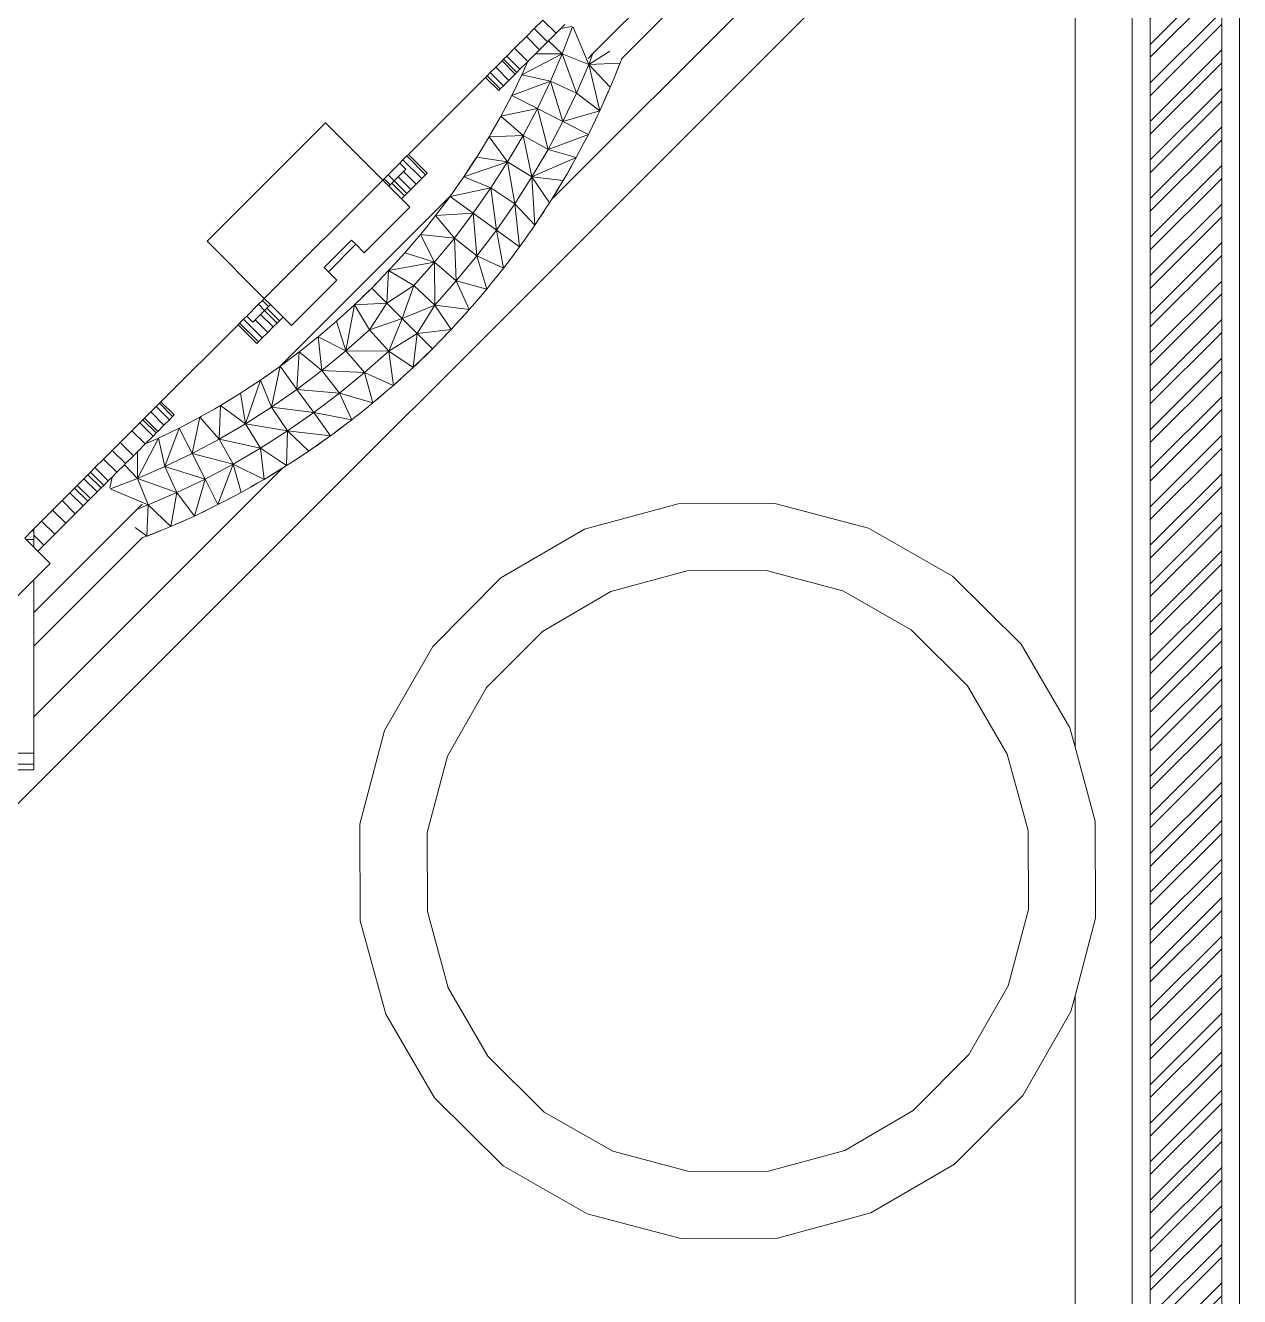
# Model space of a CAD drawing. Header units: millimetres. Extents: x -280308 to 6402717, y -14 to 2073074.
# Drawn here: x 4361 to 6058, y 643719 to 645497 of the extents above; entities that cross this region are included whole.
import ezdxf

# ---------------------------------------------------------------- set-up
doc = ezdxf.new("R2010")
doc.units = ezdxf.units.MM
doc.layers.get('0').update_dxf_attribs({"lineweight": 0})
doc.layers.add('A-ALINE-3', color=111, linetype='Continuous', lineweight=15)
doc.layers.add('A-ALINE-6', color=117, linetype='Continuous', lineweight=9)
doc.layers.add('A-FILL-1', color=7, linetype='Continuous', lineweight=0, true_color=0x454545)
doc.layers.add('SectionCutEdges', color=7, linetype='Continuous', lineweight=35, true_color=0xa5aeb1)

# ---------------------------------------------------------------- blocks, each defined once
blk = doc.blocks.new('A$C18a5d4e7')
at = {"color": 0, "linetype": 'ByBlock', "lineweight": -2}
for p, q in [((-0.08, 4.5645), (-0.08, 7.12)), ((-1.6569, 4.3861), (-0.2427, 5.8003)), ((-0.4633, 5.6787), (-0.8114, 5.3307)), ((-0.6095, 5.6787), (-0.7425, 5.5458)), ((-0.5623, 5.6787), (-0.7135, 5.5275)), ((-0.8359, 5.5691), (-0.8174, 5.5506)), ((-0.8238, 5.5811), (-0.8054, 5.5626)), ((-0.8054, 5.5626), (-0.7986, 5.5694)), ((-0.7986, 5.5694), (-0.7933, 5.5747)), ((-0.7833, 5.5723), (-0.7986, 5.5694)), ((-0.7824, 5.5718), (-0.7968, 5.5339)), ((-0.7597, 5.5189), (-0.7815, 5.5712)), ((-0.8469, 5.5581), (-0.8284, 5.5396)), ((-0.8284, 5.5396), (-0.8174, 5.5506)), ((-0.8174, 5.5506), (-0.8159, 5.5521)), ((-0.8159, 5.5521), (-0.8054, 5.5626)), ((-0.7968, 5.5339), (-0.8159, 5.5521)), ((-0.7425, 5.5458), (-0.7538, 5.5344)), ((-0.8743, 5.5306), (-0.8559, 5.5122)), ((-0.8634, 5.5416), (-0.8449, 5.5231)), ((-0.7968, 5.5339), (-0.8531, 5.5046)), ((-0.8449, 5.5231), (-0.834, 5.5341)), ((-0.834, 5.5341), (-0.8284, 5.5396)), ((-0.834, 5.5341), (-0.7968, 5.5339)), ((-0.7968, 5.5339), (-0.8133, 5.4955)), ((-0.7768, 5.4789), (-0.7968, 5.5339)), ((-0.7597, 5.5189), (-0.7968, 5.5339)), ((-0.7538, 5.5344), (-0.7607, 5.5275)), ((-0.7597, 5.5189), (-0.7301, 5.5376)), ((-0.7597, 5.5189), (-0.7538, 5.5344)), ((-0.8897, 5.5153), (-0.8712, 5.4968)), ((-0.8809, 5.5241), (-0.8624, 5.5056)), ((-0.8602, 5.5078), (-0.8787, 5.5262)), ((-0.8559, 5.5122), (-0.8602, 5.5078)), ((-0.8559, 5.5122), (-0.845, 5.523)), ((-0.8531, 5.5046), (-0.8449, 5.5231)), ((-0.8531, 5.5046), (-0.8477, 5.517)), ((-0.845, 5.523), (-0.8449, 5.5231)), ((-0.7768, 5.4789), (-0.7597, 5.5189)), ((-0.7162, 5.5206), (-0.7597, 5.5189)), ((-0.7442, 5.4541), (-0.7597, 5.5189)), ((-0.7296, 5.4874), (-0.7597, 5.5189)), ((-0.7248, 5.4988), (-0.7183, 5.515)), ((-0.7204, 5.5095), (-0.7161, 5.5205)), ((-0.7183, 5.515), (-0.7204, 5.5095)), ((-0.7183, 5.515), (-0.7161, 5.5205)), ((-0.716, 5.5206), (-0.7162, 5.5206)), ((-0.7161, 5.5205), (-0.716, 5.5206)), ((-0.716, 5.5207), (-0.7159, 5.521)), ((-0.716, 5.5206), (-0.716, 5.5207)), ((-0.7135, 5.5275), (-0.7159, 5.521)), ((-0.904, 5.501), (-0.8855, 5.4825)), ((-0.9018, 5.5032), (-0.8833, 5.4847)), ((-0.8974, 5.5076), (-0.8789, 5.4891)), ((-0.8789, 5.4891), (-0.8712, 5.4968)), ((-0.8624, 5.5056), (-0.8712, 5.4968)), ((-0.8672, 5.4754), (-0.8531, 5.5046)), ((-0.8672, 5.4754), (-0.8133, 5.4955)), ((-0.8624, 5.5056), (-0.8602, 5.5078)), ((-0.8133, 5.4955), (-0.8531, 5.5046)), ((-0.8315, 5.4574), (-0.8133, 5.4955)), ((-0.7958, 5.4394), (-0.8133, 5.4955)), ((-0.7768, 5.4789), (-0.8133, 5.4955)), ((-0.7295, 5.4873), (-0.7248, 5.4988)), ((-0.7248, 5.4988), (-0.7204, 5.5095)), ((-0.8855, 5.4825), (-0.8833, 5.4847)), ((-0.8833, 5.4847), (-0.8789, 5.4891)), ((-0.8824, 5.4465), (-0.8672, 5.4754)), ((-0.8672, 5.4754), (-0.8761, 5.4588)), ((-0.8315, 5.4574), (-0.8672, 5.4754)), ((-0.7958, 5.4394), (-0.7768, 5.4789)), ((-0.7442, 5.4541), (-0.7768, 5.4789)), ((-0.7394, 5.465), (-0.7347, 5.4752)), ((-0.7351, 5.4747), (-0.7328, 5.4799)), ((-0.7347, 5.4752), (-0.7351, 5.4747)), ((-0.7351, 5.4746), (-0.7351, 5.4747)), ((-0.7347, 5.4752), (-0.7328, 5.4799)), ((-0.7328, 5.4799), (-0.7322, 5.4811)), ((-0.7322, 5.4811), (-0.7295, 5.4873)), ((-0.7295, 5.4873), (-0.7296, 5.4874)), ((-0.8315, 5.4574), (-0.8824, 5.4465)), ((-0.8315, 5.4574), (-0.8515, 5.4198)), ((-0.8165, 5.4003), (-0.8315, 5.4574)), ((-0.7958, 5.4394), (-0.8315, 5.4574)), ((-0.7442, 5.4541), (-0.7394, 5.465)), ((-0.7394, 5.465), (-0.7351, 5.4746)), ((-0.8987, 5.4179), (-0.8835, 5.4447)), ((-0.8963, 5.4226), (-0.8835, 5.4447)), ((-0.8835, 5.4447), (-0.8824, 5.4465)), ((-0.8515, 5.4198), (-0.8824, 5.4465)), ((-0.8165, 5.4003), (-0.7958, 5.4394)), ((-0.7958, 5.4394), (-0.7442, 5.4541)), ((-0.7958, 5.4394), (-0.7601, 5.4213)), ((-0.7551, 5.4316), (-0.7502, 5.4415)), ((-0.7551, 5.4316), (-0.7507, 5.4408)), ((-0.7507, 5.4408), (-0.7473, 5.4477)), ((-0.7502, 5.4415), (-0.7507, 5.4408)), ((-0.7502, 5.4415), (-0.7473, 5.4477)), ((-0.7473, 5.4477), (-0.7442, 5.4541)), ((-0.7601, 5.4213), (-0.8165, 5.4003)), ((-0.7635, 5.4148), (-0.7601, 5.4213)), ((-0.7601, 5.4213), (-0.7551, 5.4316)), ((-0.9119, 5.3962), (-0.9025, 5.4116)), ((-0.9025, 5.4116), (-0.8987, 5.4179)), ((-0.8515, 5.4198), (-0.8987, 5.4179)), ((-0.8731, 5.3828), (-0.8987, 5.4179)), ((-0.8515, 5.4198), (-0.8731, 5.3828)), ((-0.839, 5.3619), (-0.8515, 5.4198)), ((-0.8165, 5.4003), (-0.8515, 5.4198)), ((-0.772, 5.3987), (-0.7668, 5.4083)), ((-0.772, 5.3987), (-0.7674, 5.4075)), ((-0.7674, 5.4075), (-0.7635, 5.4148)), ((-0.7668, 5.4083), (-0.7674, 5.4075)), ((-0.7668, 5.4083), (-0.7635, 5.4148)), ((-1.0139, 5.3911), (-0.9877, 5.3649)), ((-1.0117, 5.3933), (-0.9855, 5.3671)), ((-0.9342, 5.3618), (-0.916, 5.3896)), ((-0.921, 5.3822), (-0.917, 5.3886)), ((-0.916, 5.3896), (-0.9119, 5.3962)), ((-0.916, 5.3896), (-0.8731, 5.3828)), ((-0.839, 5.3619), (-0.8165, 5.4003)), ((-0.839, 5.3619), (-0.7771, 5.3889)), ((-0.7771, 5.3889), (-0.8165, 5.4003)), ((-0.7808, 5.3824), (-0.7771, 5.3889)), ((-0.7771, 5.3889), (-0.772, 5.3987)), ((-1.0262, 5.3617), (-1.0185, 5.3694)), ((-1.0238, 5.3812), (-1.0152, 5.3727)), ((-0.9932, 5.3594), (-1.0194, 5.3856)), ((-1.0185, 5.3694), (-1.0152, 5.3727)), ((-1.0185, 5.3694), (-1.0009, 5.3517)), ((-0.8731, 5.3828), (-0.9342, 5.3618)), ((-0.9342, 5.3618), (-0.921, 5.3822)), ((-0.8731, 5.3828), (-0.8963, 5.3465)), ((-0.8631, 5.3242), (-0.8731, 5.3828)), ((-0.839, 5.3619), (-0.8731, 5.3828)), ((-0.79, 5.3663), (-0.7844, 5.3758)), ((-0.79, 5.3663), (-0.7851, 5.3749)), ((-0.7851, 5.3749), (-0.7808, 5.3824)), ((-0.7844, 5.3758), (-0.7851, 5.3749)), ((-0.7844, 5.3758), (-0.7808, 5.3824)), ((-1.0457, 5.3593), (-1.0372, 5.3507)), ((-1.0402, 5.3648), (-1.0317, 5.3562)), ((-1.0391, 5.3488), (-1.0372, 5.3507)), ((-1.0372, 5.3507), (-1.035, 5.3529)), ((-1.035, 5.3529), (-1.0317, 5.3562)), ((-1.035, 5.3529), (-1.0173, 5.3353)), ((-1.0317, 5.3562), (-1.0262, 5.3617)), ((-1.0317, 5.3562), (-1.014, 5.3386)), ((-1.0262, 5.3617), (-1.0085, 5.344)), ((-1.0085, 5.344), (-1.0009, 5.3517)), ((-1.0009, 5.3517), (-0.9932, 5.3594)), ((-0.9932, 5.3594), (-0.9877, 5.3649)), ((-0.9877, 5.3649), (-0.9855, 5.3671)), ((-0.9527, 5.3355), (-0.9342, 5.3618)), ((-0.9527, 5.3355), (-0.9379, 5.3568)), ((-0.8963, 5.3465), (-0.9342, 5.3618)), ((-0.8631, 5.3242), (-0.839, 5.3619)), ((-0.835, 5.2943), (-0.839, 5.3619)), ((-0.8146, 5.3253), (-0.839, 5.3619)), ((-0.7953, 5.3569), (-0.839, 5.3619)), ((-0.8038, 5.3431), (-0.7992, 5.3505)), ((-0.803, 5.344), (-0.7992, 5.3505)), ((-0.7992, 5.3505), (-0.7953, 5.3569)), ((-0.7953, 5.3569), (-0.79, 5.3663)), ((-0.9527, 5.3355), (-1.1921, 5.0961)), ((-1.0214, 5.3312), (-1.0173, 5.3353)), ((-1.014, 5.3386), (-1.0173, 5.3353)), ((-1.014, 5.3386), (-1.0085, 5.344)), ((-0.9737, 5.3076), (-0.9535, 5.3344)), ((-0.8963, 5.3465), (-0.9535, 5.3344)), ((-0.9535, 5.3344), (-0.9527, 5.3355)), ((-0.9211, 5.3109), (-0.9535, 5.3344)), ((-0.8963, 5.3465), (-0.9211, 5.3109)), ((-0.8888, 5.2874), (-0.8963, 5.3465)), ((-0.8631, 5.3242), (-0.8963, 5.3465)), ((-0.8114, 5.3307), (-0.809, 5.3346)), ((-0.809, 5.3346), (-0.803, 5.344)), ((-0.809, 5.3346), (-0.8038, 5.3431)), ((-0.803, 5.344), (-0.8038, 5.3431)), ((-0.8888, 5.2874), (-0.8631, 5.3242)), ((-0.8564, 5.2638), (-0.8631, 5.3242)), ((-0.835, 5.2943), (-0.8631, 5.3242)), ((-0.829, 5.3034), (-0.8186, 5.3193)), ((-0.8225, 5.313), (-0.8186, 5.3193)), ((-0.8186, 5.3193), (-0.8146, 5.3253)), ((-0.8146, 5.3253), (-0.8114, 5.3307)), ((-0.9862, 5.2919), (-0.9737, 5.3076)), ((-0.9211, 5.3109), (-0.9737, 5.3076)), ((-0.9474, 5.2762), (-0.9737, 5.3076)), ((-0.9211, 5.3109), (-0.9474, 5.2762)), ((-0.916, 5.2514), (-0.9211, 5.3109)), ((-0.8888, 5.2874), (-0.9211, 5.3109)), ((-0.835, 5.2943), (-0.829, 5.3034)), ((-0.829, 5.3034), (-0.8225, 5.313)), ((-1.0001, 5.275), (-0.9947, 5.2813)), ((-0.9947, 5.2813), (-0.9862, 5.2919)), ((-0.9752, 5.2424), (-0.9947, 5.2813)), ((-0.9474, 5.2762), (-0.9947, 5.2813)), ((-0.916, 5.2514), (-0.8888, 5.2874)), ((-0.8789, 5.234), (-0.8888, 5.2874)), ((-0.8564, 5.2638), (-0.8888, 5.2874)), ((-0.8501, 5.2729), (-0.8429, 5.2829)), ((-0.8501, 5.2729), (-0.8439, 5.2816)), ((-0.8439, 5.2816), (-0.8389, 5.2888)), ((-0.8429, 5.2829), (-0.8439, 5.2816)), ((-0.8429, 5.2829), (-0.8389, 5.2888)), ((-0.8389, 5.2888), (-0.835, 5.2943)), ((-1.1235, 5.2291), (-1.0851, 5.2675)), ((-1.0167, 5.2557), (-1.0112, 5.2621)), ((-1.0112, 5.2621), (-1.0001, 5.275)), ((-0.9474, 5.2762), (-0.9752, 5.2424)), ((-0.9448, 5.2164), (-0.9474, 5.2762)), ((-0.916, 5.2514), (-0.9474, 5.2762)), ((-0.8601, 5.2589), (-0.8564, 5.2638)), ((-0.8564, 5.2638), (-0.8501, 5.2729)), ((-1.0366, 5.2338), (-1.0263, 5.2451)), ((-1.0263, 5.2451), (-1.0167, 5.2557)), ((-1.0167, 5.2557), (-0.9752, 5.2424)), ((-0.9448, 5.2164), (-0.916, 5.2514)), ((-0.9023, 5.2048), (-0.916, 5.2514)), ((-0.8789, 5.234), (-0.916, 5.2514)), ((-0.872, 5.2431), (-0.864, 5.2536)), ((-0.872, 5.2431), (-0.8652, 5.2521)), ((-0.8652, 5.2521), (-0.8601, 5.2589)), ((-0.864, 5.2536), (-0.8652, 5.2521)), ((-0.864, 5.2536), (-0.8601, 5.2589)), ((-1.063, 5.2064), (-1.0394, 5.2307)), ((-1.0417, 5.1852), (-1.0394, 5.2307)), ((-0.9752, 5.2424), (-1.0394, 5.2307)), ((-1.0394, 5.2307), (-1.0366, 5.2338)), ((-1.0043, 5.2097), (-1.0394, 5.2307)), ((-0.9752, 5.2424), (-1.0043, 5.2097)), ((-0.9749, 5.1825), (-0.9752, 5.2424)), ((-0.9448, 5.2164), (-0.9752, 5.2424)), ((-0.8873, 5.2235), (-0.8822, 5.2298)), ((-0.8857, 5.2252), (-0.8822, 5.2298)), ((-0.8822, 5.2298), (-0.8789, 5.234)), ((-0.8789, 5.234), (-0.872, 5.2431)), ((-1.063, 5.2064), (-1.0505, 5.2193)), ((-1.0417, 5.1852), (-1.0043, 5.2097)), ((-1.0043, 5.2097), (-1.0205, 5.1639)), ((-0.9749, 5.1825), (-1.0043, 5.2097)), ((-0.9749, 5.1825), (-0.9448, 5.2164)), ((-0.9267, 5.1763), (-0.9448, 5.2164)), ((-0.9023, 5.2048), (-0.9448, 5.2164)), ((-0.9023, 5.2048), (-0.895, 5.2139)), ((-0.895, 5.2139), (-0.8857, 5.2252)), ((-0.895, 5.2139), (-0.8873, 5.2235)), ((-0.8857, 5.2252), (-0.8873, 5.2235)), ((-1.0872, 5.1828), (-1.063, 5.2064)), ((-1.0759, 5.1939), (-1.063, 5.2064)), ((-1.063, 5.2064), (-1.0417, 5.1852)), ((-0.9191, 5.1851), (-0.9051, 5.2015)), ((-0.9191, 5.1851), (-0.9081, 5.1978)), ((-0.9081, 5.1978), (-0.9051, 5.2015)), ((-0.9051, 5.2015), (-0.9023, 5.2048)), ((-1.2213, 5.1836), (-1.2128, 5.1751)), ((-1.2183, 5.1696), (-1.2128, 5.1751)), ((-1.2158, 5.1891), (-1.2073, 5.1806)), ((-1.2128, 5.1751), (-1.2095, 5.1784)), ((-1.2128, 5.1751), (-1.1951, 5.1574)), ((-1.2095, 5.1784), (-1.2073, 5.1806)), ((-1.2095, 5.1784), (-1.1918, 5.1607)), ((-1.2073, 5.1806), (-1.2046, 5.1833)), ((-1.1017, 5.1697), (-1.0872, 5.1828)), ((-1.0872, 5.1828), (-1.099, 5.1186)), ((-1.0872, 5.1828), (-1.0417, 5.1852)), ((-1.0872, 5.1828), (-1.0663, 5.1477)), ((-1.0663, 5.1477), (-1.0417, 5.1852)), ((-1.0417, 5.1852), (-1.0205, 5.1639)), ((-0.9749, 5.1825), (-1.0205, 5.1639)), ((-0.9993, 5.1427), (-0.9749, 5.1825)), ((-0.9519, 5.1485), (-0.9749, 5.1825)), ((-0.9267, 5.1763), (-0.9749, 5.1825)), ((-0.9449, 5.1562), (-0.9287, 5.174)), ((-0.931, 5.1714), (-0.9287, 5.174)), ((-0.9287, 5.174), (-0.9267, 5.1763)), ((-0.9267, 5.1763), (-0.9191, 5.1851)), ((-1.2499, 5.1551), (-1.2237, 5.1289)), ((-1.2215, 5.1311), (-1.2477, 5.1573)), ((-1.2422, 5.1628), (-1.216, 5.1366)), ((-1.2378, 5.1672), (-1.2293, 5.1587)), ((-1.2293, 5.1587), (-1.226, 5.1619)), ((-1.226, 5.1619), (-1.2183, 5.1696)), ((-1.226, 5.1619), (-1.2083, 5.1443)), ((-1.2183, 5.1696), (-1.2006, 5.152)), ((-1.2006, 5.152), (-1.1951, 5.1574)), ((-1.1951, 5.1574), (-1.1918, 5.1607)), ((-1.1918, 5.1607), (-1.187, 5.1656)), ((-1.1187, 5.1546), (-1.1122, 5.1601)), ((-1.1122, 5.1601), (-1.1017, 5.1697)), ((-1.099, 5.1186), (-1.1122, 5.1601)), ((-1.0205, 5.1639), (-1.0663, 5.1477)), ((-1.0205, 5.1639), (-1.0391, 5.1183)), ((-1.0205, 5.1639), (-0.9993, 5.1427)), ((-0.9519, 5.1485), (-0.9449, 5.1562)), ((-0.9449, 5.1562), (-0.931, 5.1714)), ((-1.216, 5.1366), (-1.2083, 5.1443)), ((-1.2083, 5.1443), (-1.2006, 5.152)), ((-1.1485, 5.1297), (-1.1379, 5.1381)), ((-1.1379, 5.1381), (-1.1315, 5.1436)), ((-1.1379, 5.1381), (-1.099, 5.1186)), ((-1.1379, 5.1381), (-1.1328, 5.0909)), ((-1.1315, 5.1436), (-1.1187, 5.1546)), ((-1.0663, 5.1477), (-1.099, 5.1186)), ((-1.0663, 5.1477), (-1.0391, 5.1183)), ((-1.0391, 5.1183), (-0.9993, 5.1427)), ((-1.0051, 5.0954), (-0.9993, 5.1427)), ((-0.9993, 5.1427), (-0.9519, 5.1485)), ((-0.9993, 5.1427), (-0.9781, 5.1215)), ((-0.9781, 5.1215), (-0.9531, 5.1473)), ((-0.9781, 5.1215), (-0.9543, 5.1459)), ((-0.9543, 5.1459), (-0.9531, 5.1473)), ((-0.9531, 5.1473), (-0.9519, 5.1485)), ((-1.2237, 5.1289), (-1.2215, 5.1311)), ((-1.2215, 5.1311), (-1.216, 5.1366)), ((-1.1642, 5.1171), (-1.1612, 5.1195)), ((-1.1612, 5.1195), (-1.1485, 5.1297)), ((-1.0039, 5.0965), (-0.9781, 5.1215)), ((-1.0025, 5.0978), (-0.9781, 5.1215)), ((-1.191, 5.0969), (-1.1845, 5.1018)), ((-1.1845, 5.1018), (-1.1642, 5.1171)), ((-1.1642, 5.1171), (-1.1675, 5.0646)), ((-1.1642, 5.1171), (-1.1328, 5.0909)), ((-1.099, 5.1186), (-1.1328, 5.0909)), ((-1.099, 5.1186), (-1.0391, 5.1183)), ((-1.099, 5.1186), (-1.073, 5.0882)), ((-1.073, 5.0882), (-1.0391, 5.1183)), ((-1.0391, 5.1183), (-1.0051, 5.0954)), ((-1.0391, 5.1183), (-1.0328, 5.0702)), ((-1.2184, 5.0777), (-1.1921, 5.0961)), ((-1.2134, 5.0813), (-1.1921, 5.0961)), ((-1.191, 5.0969), (-1.203, 5.0397)), ((-1.1921, 5.0961), (-1.191, 5.0969)), ((-1.191, 5.0969), (-1.1675, 5.0646)), ((-1.1328, 5.0909), (-1.1675, 5.0646)), ((-1.1328, 5.0909), (-1.073, 5.0882)), ((-1.1328, 5.0909), (-1.108, 5.0595)), ((-1.108, 5.0595), (-1.073, 5.0882)), ((-1.073, 5.0882), (-1.0613, 5.0457)), ((-1.073, 5.0882), (-1.0329, 5.0701)), ((-1.028, 5.0744), (-1.0128, 5.0883)), ((-1.0246, 5.0776), (-1.0128, 5.0883)), ((-1.0128, 5.0883), (-1.0051, 5.0954)), ((-1.0051, 5.0954), (-1.0039, 5.0965)), ((-1.0051, 5.0954), (-1.0051, 5.0954)), ((-1.0051, 5.0954), (-1.0051, 5.0954)), ((-1.0039, 5.0965), (-1.0025, 5.0978)), ((-1.2395, 5.0638), (-1.2184, 5.0777)), ((-1.2184, 5.0777), (-1.2394, 5.0165)), ((-1.2184, 5.0777), (-1.203, 5.0397)), ((-1.0417, 5.0625), (-1.0328, 5.0701)), ((-1.0329, 5.0701), (-1.0328, 5.0701)), ((-1.0328, 5.0701), (-1.0306, 5.0721)), ((-1.0328, 5.0702), (-1.0328, 5.0701)), ((-1.0306, 5.0721), (-1.0246, 5.0776)), ((-1.0306, 5.0721), (-1.028, 5.0744)), ((-1.0246, 5.0776), (-1.028, 5.0744)), ((-1.2695, 5.0451), (-1.2462, 5.0594)), ((-1.2462, 5.0594), (-1.2395, 5.0638)), ((-1.2462, 5.0594), (-1.2394, 5.0165)), ((-1.1675, 5.0646), (-1.203, 5.0397)), ((-1.1675, 5.0646), (-1.108, 5.0595)), ((-1.1675, 5.0646), (-1.1439, 5.0322)), ((-1.1439, 5.0322), (-1.108, 5.0595)), ((-1.108, 5.0595), (-1.0613, 5.0457)), ((-1.108, 5.0595), (-1.0906, 5.0223)), ((-1.0613, 5.0457), (-1.0581, 5.0485)), ((-1.0581, 5.0485), (-1.0521, 5.0536)), ((-1.0581, 5.0485), (-1.0544, 5.0515)), ((-1.0544, 5.0515), (-1.0417, 5.0625)), ((-1.0521, 5.0536), (-1.0544, 5.0515)), ((-1.0521, 5.0536), (-1.0417, 5.0625)), ((-1.3719, 5.0331), (-1.3534, 5.0146)), ((-1.3642, 5.0408), (-1.3457, 5.0223)), ((-1.3598, 5.0452), (-1.3413, 5.0267)), ((-1.3576, 5.0474), (-1.3391, 5.0289)), ((-1.3008, 5.0271), (-1.2823, 5.0376)), ((-1.2823, 5.0376), (-1.2744, 5.0421)), ((-1.2764, 4.9949), (-1.2744, 5.0421)), ((-1.2744, 5.0421), (-1.2695, 5.0451)), ((-1.2394, 5.0165), (-1.2744, 5.0421)), ((-1.203, 5.0397), (-1.2394, 5.0165)), ((-1.203, 5.0397), (-1.1439, 5.0322)), ((-1.203, 5.0397), (-1.1808, 5.0065)), ((-1.1808, 5.0065), (-1.1439, 5.0322)), ((-1.1439, 5.0322), (-1.0906, 5.0223)), ((-1.1439, 5.0322), (-1.1204, 4.9998)), ((-1.0864, 5.0256), (-1.08, 5.0307)), ((-1.0818, 5.0291), (-1.0705, 5.0384)), ((-1.08, 5.0307), (-1.0818, 5.0291)), ((-1.08, 5.0307), (-1.0705, 5.0384)), ((-1.0705, 5.0384), (-1.0613, 5.0457)), ((-1.3872, 5.0178), (-1.3687, 4.9993)), ((-1.3828, 5.0221), (-1.3643, 5.0037)), ((-1.3806, 5.0243), (-1.3622, 5.0059)), ((-1.3622, 5.0059), (-1.3534, 5.0146)), ((-1.3534, 5.0146), (-1.3457, 5.0223)), ((-1.3457, 5.0223), (-1.3413, 5.0267)), ((-1.3413, 5.0267), (-1.3391, 5.0289)), ((-1.332, 5.0106), (-1.3031, 5.0258)), ((-1.3153, 5.0195), (-1.332, 5.0106)), ((-1.3031, 5.0258), (-1.314, 4.9749)), ((-1.3031, 5.0258), (-1.3008, 5.0271)), ((-1.3031, 5.0258), (-1.2764, 4.9949)), ((-1.2394, 5.0165), (-1.2764, 4.9949)), ((-1.2394, 5.0165), (-1.1808, 5.0065)), ((-1.2394, 5.0165), (-1.2185, 4.9824)), ((-1.1102, 5.0074), (-1.0997, 5.0154)), ((-1.1087, 5.0087), (-1.0997, 5.0154)), ((-1.0997, 5.0154), (-1.0906, 5.0223)), ((-1.0906, 5.0223), (-1.0864, 5.0256)), ((-1.0864, 5.0256), (-1.0818, 5.0291)), ((-1.3797, 4.9883), (-1.3982, 5.0068)), ((-1.3612, 4.9965), (-1.3905, 4.9402)), ((-1.3687, 4.9993), (-1.3797, 4.9883)), ((-1.3797, 4.9883), (-1.3612, 4.9965)), ((-1.3687, 4.9993), (-1.3643, 5.0037)), ((-1.3643, 5.0037), (-1.3622, 5.0059)), ((-1.3612, 4.9965), (-1.332, 5.0106)), ((-1.3612, 4.9965), (-1.352, 4.9567)), ((-1.352, 4.9567), (-1.332, 5.0106)), ((-1.332, 5.0106), (-1.314, 4.9749)), ((-1.2764, 4.9949), (-1.314, 4.9749)), ((-1.2764, 4.9949), (-1.2185, 4.9824)), ((-1.2764, 4.9949), (-1.2569, 4.9599)), ((-1.2185, 4.9824), (-1.1808, 5.0065)), ((-1.1808, 5.0065), (-1.1819, 4.958)), ((-1.1808, 5.0065), (-1.1204, 4.9998)), ((-1.1808, 5.0065), (-1.1509, 4.9784)), ((-1.1295, 4.9935), (-1.1204, 4.9998)), ((-1.1204, 4.9998), (-1.1155, 5.0035)), ((-1.1155, 5.0035), (-1.1087, 5.0087)), ((-1.1155, 5.0035), (-1.1102, 5.0074)), ((-1.1087, 5.0087), (-1.1102, 5.0074)), ((-1.4072, 4.9609), (-1.4256, 4.9793)), ((-1.3962, 4.9718), (-1.4147, 4.9903)), ((-1.3962, 4.9718), (-1.3906, 4.9774)), ((-1.3797, 4.9883), (-1.3906, 4.9774)), ((-1.3906, 4.9774), (-1.3905, 4.9402)), ((-1.2569, 4.9599), (-1.2185, 4.9824)), ((-1.2185, 4.9824), (-1.1819, 4.958)), ((-1.2185, 4.9824), (-1.2135, 4.9387)), ((-1.16, 4.9725), (-1.1509, 4.9784)), ((-1.1509, 4.9784), (-1.1453, 4.9823)), ((-1.1453, 4.9823), (-1.1295, 4.9935)), ((-1.1453, 4.9823), (-1.1395, 4.9863)), ((-1.1395, 4.9863), (-1.1295, 4.9935)), ((-1.4192, 4.9488), (-1.4377, 4.9673)), ((-1.4192, 4.9488), (-1.4087, 4.9593)), ((-1.4087, 4.9593), (-1.4072, 4.9609)), ((-1.3905, 4.9402), (-1.4087, 4.9593)), ((-1.4072, 4.9609), (-1.3962, 4.9718)), ((-1.352, 4.9567), (-1.314, 4.9749)), ((-1.314, 4.9749), (-1.2569, 4.9599)), ((-1.314, 4.9749), (-1.296, 4.9392)), ((-1.296, 4.9392), (-1.2569, 4.9599)), ((-1.2569, 4.9599), (-1.2779, 4.9035)), ((-1.2569, 4.9599), (-1.2135, 4.9387)), ((-1.2569, 4.9599), (-1.2455, 4.9206)), ((-1.1819, 4.958), (-1.1759, 4.962)), ((-1.1759, 4.962), (-1.1685, 4.9668)), ((-1.1759, 4.962), (-1.1696, 4.966)), ((-1.1696, 4.966), (-1.16, 4.9725)), ((-1.1685, 4.9668), (-1.1696, 4.966)), ((-1.1685, 4.9668), (-1.16, 4.9725)), ((-1.1873, 4.9548), (-1.5353, 4.6068)), ((-1.4412, 4.9268), (-1.4597, 4.9453)), ((-1.4376, 4.9304), (-1.4561, 4.9489)), ((-1.4313, 4.9367), (-1.4498, 4.9552)), ((-1.4313, 4.9367), (-1.426, 4.9421)), ((-1.4289, 4.9267), (-1.426, 4.9421)), ((-1.426, 4.9421), (-1.4192, 4.9488)), ((-1.352, 4.9567), (-1.3905, 4.9402)), ((-1.352, 4.9567), (-1.296, 4.9392)), ((-1.352, 4.9567), (-1.3355, 4.9203)), ((-1.2135, 4.9387), (-1.2071, 4.9426)), ((-1.2071, 4.9426), (-1.1996, 4.9472)), ((-1.2071, 4.9426), (-1.2006, 4.9464)), ((-1.2006, 4.9464), (-1.1911, 4.9524)), ((-1.1996, 4.9472), (-1.2006, 4.9464)), ((-1.1996, 4.9472), (-1.1911, 4.9524)), ((-1.1911, 4.9524), (-1.1873, 4.9548)), ((-1.1873, 4.9548), (-1.1819, 4.958)), ((-1.4598, 4.9082), (-1.4783, 4.9267)), ((-1.4561, 4.9119), (-1.4746, 4.9303)), ((-1.4467, 4.9213), (-1.4652, 4.9398)), ((-1.4467, 4.9213), (-1.4412, 4.9268)), ((-1.4412, 4.9268), (-1.4376, 4.9304)), ((-1.4376, 4.9304), (-1.4337, 4.9343)), ((-1.4337, 4.9343), (-1.4313, 4.9367)), ((-1.3905, 4.9402), (-1.4283, 4.9258)), ((-1.4278, 4.9249), (-1.3755, 4.9031)), ((-1.3905, 4.9402), (-1.3355, 4.9203)), ((-1.3905, 4.9402), (-1.3755, 4.9031)), ((-1.3355, 4.9203), (-1.296, 4.9392)), ((-1.3107, 4.8876), (-1.296, 4.9392)), ((-1.2779, 4.9035), (-1.296, 4.9392)), ((-1.2455, 4.9206), (-1.239, 4.9243)), ((-1.239, 4.9243), (-1.2315, 4.9285)), ((-1.239, 4.9243), (-1.2324, 4.9278)), ((-1.2324, 4.9278), (-1.2229, 4.9334)), ((-1.2315, 4.9285), (-1.2324, 4.9278)), ((-1.2315, 4.9285), (-1.2229, 4.9334)), ((-1.2229, 4.9334), (-1.2135, 4.9387)), ((-1.4774, 4.8906), (-1.4959, 4.9091)), ((-1.4664, 4.9016), (-1.4849, 4.9201)), ((-1.4664, 4.9016), (-1.4598, 4.9082)), ((-1.4598, 4.9082), (-1.4561, 4.9119)), ((-1.4561, 4.9119), (-1.4467, 4.9213)), ((-1.3755, 4.9031), (-1.3355, 4.9203)), ((-1.3355, 4.9203), (-1.3438, 4.8729)), ((-1.3355, 4.9203), (-1.3107, 4.8876)), ((-1.2779, 4.9035), (-1.2714, 4.9069)), ((-1.2714, 4.9069), (-1.2552, 4.9154)), ((-1.2714, 4.9069), (-1.2649, 4.9102)), ((-1.2649, 4.9102), (-1.2552, 4.9154)), ((-1.2552, 4.9154), (-1.2455, 4.9206)), ((-1.4906, 4.8774), (-1.5091, 4.8959)), ((-1.4906, 4.8774), (-1.4774, 4.8906)), ((-1.4774, 4.8906), (-1.4664, 4.9016)), ((-1.391, 4.8972), (-1.4025, 4.8857)), ((-1.3841, 4.9041), (-1.391, 4.8972)), ((-1.391, 4.8972), (-1.3755, 4.9031)), ((-1.3755, 4.9031), (-1.3772, 4.8594)), ((-1.3755, 4.9031), (-1.3438, 4.8729)), ((-1.3107, 4.8876), (-1.3043, 4.8907)), ((-1.3043, 4.8907), (-1.2882, 4.8985)), ((-1.3043, 4.8907), (-1.298, 4.8936)), ((-1.298, 4.8936), (-1.2882, 4.8985)), ((-1.2882, 4.8985), (-1.2779, 4.9035)), ((-0.7655, 4.8693), (-0.6349, 4.9048)), ((-0.6349, 4.9048), (-0.4996, 4.9053)), ((-0.4996, 4.9053), (-0.3688, 4.8708)), ((-1.4025, 4.8857), (-1.5353, 4.7529)), ((-1.5059, 4.8621), (-1.5244, 4.8806)), ((-1.5059, 4.8621), (-1.4906, 4.8774)), ((-1.3935, 4.8714), (-1.3772, 4.8594)), ((-1.3554, 4.8682), (-1.3438, 4.8729)), ((-1.3438, 4.8729), (-1.3377, 4.8756)), ((-1.3377, 4.8756), (-1.3216, 4.8828)), ((-1.3377, 4.8756), (-1.3318, 4.8781)), ((-1.3318, 4.8781), (-1.3216, 4.8828)), ((-1.3216, 4.8828), (-1.3107, 4.8876)), ((-0.3688, 4.8708), (-0.2514, 4.8036)), ((-1.5353, 4.8546), (-1.5459, 4.8546)), ((-1.5353, 4.867), (-1.5379, 4.867)), ((-1.5353, 4.867), (-1.5353, 4.8697)), ((-1.5353, 4.8607), (-1.5353, 4.867)), ((-1.5213, 4.8467), (-1.5353, 4.8607)), ((-1.5353, 4.8546), (-1.5353, 4.8607)), ((-1.5353, 4.7058), (-1.3841, 4.8569)), ((-1.5353, 4.7058), (-1.3841, 4.8569)), ((-1.5353, 4.844), (-1.5353, 4.8546)), ((-1.5213, 4.8467), (-1.5059, 4.8621)), ((-1.3777, 4.8593), (-1.3841, 4.8569)), ((-1.3776, 4.8593), (-1.3777, 4.8593)), ((-1.3772, 4.8594), (-1.3776, 4.8593)), ((-1.3776, 4.8593), (-1.3776, 4.8593)), ((-1.3772, 4.8594), (-1.3771, 4.8595)), ((-1.3771, 4.8595), (-1.3661, 4.8638)), ((-1.3771, 4.8595), (-1.3716, 4.8617)), ((-1.3716, 4.8617), (-1.3554, 4.8682)), ((-1.3716, 4.8617), (-1.3661, 4.8638)), ((-1.3661, 4.8638), (-1.3554, 4.8682)), ((-0.8824, 4.8012), (-0.7655, 4.8693)), ((-1.5297, 4.8384), (-1.5213, 4.8467)), ((-0.9777, 4.7052), (-0.8824, 4.8012)), ((-0.7289, 4.7819), (-0.6222, 4.8109)), ((-0.6222, 4.8109), (-0.5117, 4.8113)), ((-0.5117, 4.8113), (-0.4047, 4.7831)), ((-0.2514, 4.8036), (-0.1554, 4.7082)), ((-1.5353, 4.768), (-1.5353, 4.7982)), ((-0.8245, 4.7263), (-0.7289, 4.7819)), ((-0.4047, 4.7831), (-0.3088, 4.7282)), ((-1.5353, 4.7529), (-1.5353, 4.768)), ((-1.5353, 4.7058), (-1.5353, 4.7529)), ((-0.3088, 4.7282), (-0.2303, 4.6503)), ((-0.9024, 4.6478), (-0.8245, 4.7263)), ((-1.5353, 4.6068), (-1.5353, 4.7058)), ((-1.045, 4.5878), (-0.9777, 4.7052)), ((-0.1554, 4.7082), (-0.0873, 4.5913)), ((-0.9573, 4.5518), (-0.9024, 4.6478)), ((-0.2303, 4.6503), (-0.1747, 4.5547)), ((-1.5353, 4.5561), (-1.5353, 4.6068)), ((-1.0795, 4.4569), (-1.045, 4.5878)), ((-0.0873, 4.5913), (-0.08, 4.5645)), ((-1.5353, 4.5561), (-1.702, 4.5561)), ((-1.5353, 4.5406), (-1.5353, 4.5561)), ((-0.9855, 4.4449), (-0.9573, 4.5518)), ((-0.1747, 4.5547), (-0.1457, 4.448)), ((-0.08, 4.5645), (-0.0518, 4.4607)), ((-1.5353, 4.5406), (-1.702, 4.5406)), ((-1.5353, 4.5328), (-1.6092, 4.5328)), ((-1.5353, 4.5328), (-1.5353, 4.5406)), ((-1.079, 4.3216), (-1.0795, 4.4569)), ((-0.9851, 4.3344), (-0.9855, 4.4449)), ((-0.1457, 4.448), (-0.1452, 4.3375)), ((-0.0518, 4.4607), (-0.0513, 4.3254)), ((-0.1452, 4.3375), (-0.1735, 4.2305)), ((-1.0435, 4.1911), (-1.079, 4.3216)), ((-0.9561, 4.2277), (-0.9851, 4.3344)), ((-0.0513, 4.3254), (-0.08, 4.2166)), ((-0.1735, 4.2305), (-0.2284, 4.1346)), ((-0.9005, 4.1321), (-0.9561, 4.2277)), ((-0.08, 4.2166), (-0.0858, 4.1946)), ((-0.08, 0.08), (-0.08, 4.2166)), ((-0.9754, 4.0742), (-1.0435, 4.1911)), ((-0.0858, 4.1946), (-0.153, 4.0772)), ((-0.822, 4.0542), (-0.9005, 4.1321)), ((-0.2284, 4.1346), (-0.3063, 4.0561)), ((-0.8794, 3.9788), (-0.9754, 4.0742)), ((-0.153, 4.0772), (-0.2483, 3.9812)), ((-0.726, 3.9993), (-0.822, 4.0542)), ((-0.3063, 4.0561), (-0.4019, 4.0005)), ((-0.4019, 4.0005), (-0.5085, 3.9715)), ((-0.6191, 3.9711), (-0.726, 3.9993)), ((-0.762, 3.9116), (-0.8794, 3.9788)), ((-0.5085, 3.9715), (-0.6191, 3.9711)), ((-0.2483, 3.9812), (-0.3653, 3.9131)), ((-0.6311, 3.8771), (-0.762, 3.9116)), ((-0.3653, 3.9131), (-0.4958, 3.8776)), ((-0.4958, 3.8776), (-0.6311, 3.8771))]:
    blk.add_line(p, q, dxfattribs=at)
at = {"layer": 'SectionCutEdges', "color": 0, "linetype": 'ByBlock', "lineweight": -2}
for p, q in [((0, 7.2), (0, 0)), ((-0.8469, 5.5581), (-0.8359, 5.5691)), ((-0.8359, 5.5691), (-0.8238, 5.5811)), ((-0.8634, 5.5416), (-0.8469, 5.5581)), ((-0.8787, 5.5262), (-0.8743, 5.5306)), ((-0.8743, 5.5306), (-0.8634, 5.5416)), ((-0.8974, 5.5076), (-0.8897, 5.5153)), ((-0.8897, 5.5153), (-0.8809, 5.5241)), ((-0.8809, 5.5241), (-0.8787, 5.5262)), ((-1.0117, 5.3933), (-0.904, 5.501)), ((-0.904, 5.501), (-0.9018, 5.5032)), ((-0.9018, 5.5032), (-0.8974, 5.5076)), ((-1.1276, 5.4373), (-1.2931, 5.2718)), ((-1.0476, 5.3574), (-1.1276, 5.4373)), ((-1.0194, 5.3856), (-1.0139, 5.3911)), ((-1.0139, 5.3911), (-1.0117, 5.3933)), ((-1.0402, 5.3648), (-1.0238, 5.3812)), ((-1.0238, 5.3812), (-1.0194, 5.3856)), ((-1.2132, 5.1918), (-1.0476, 5.3574)), ((-1.0476, 5.3574), (-1.0457, 5.3593)), ((-1.0391, 5.3488), (-1.0476, 5.3574)), ((-1.0457, 5.3593), (-1.0402, 5.3648)), ((-1.0214, 5.3312), (-1.0391, 5.3488)), ((-1.0734, 5.2558), (-1.0098, 5.3195)), ((-1.0098, 5.3195), (-1.0214, 5.3312)), ((-1.2931, 5.2718), (-1.2132, 5.1918)), ((-1.1295, 5.2351), (-1.0911, 5.2735)), ((-1.0911, 5.2735), (-1.0851, 5.2675)), ((-1.0851, 5.2675), (-1.0734, 5.2558)), ((-1.1235, 5.2291), (-1.1295, 5.2351)), ((-1.1118, 5.2174), (-1.1235, 5.2291)), ((-1.1753, 5.1539), (-1.1118, 5.2174)), ((-1.2158, 5.1891), (-1.2132, 5.1918)), ((-1.2132, 5.1918), (-1.2046, 5.1833)), ((-1.2378, 5.1672), (-1.2213, 5.1836)), ((-1.2213, 5.1836), (-1.2158, 5.1891)), ((-1.2046, 5.1833), (-1.187, 5.1656)), ((-1.3576, 5.0474), (-1.2499, 5.1551)), ((-1.2499, 5.1551), (-1.2477, 5.1573)), ((-1.2477, 5.1573), (-1.2422, 5.1628)), ((-1.2422, 5.1628), (-1.2378, 5.1672)), ((-1.187, 5.1656), (-1.1753, 5.1539)), ((-1.3806, 5.0243), (-1.3719, 5.0331)), ((-1.3719, 5.0331), (-1.3642, 5.0408)), ((-1.3642, 5.0408), (-1.3598, 5.0452)), ((-1.3598, 5.0452), (-1.3576, 5.0474)), ((-1.3982, 5.0068), (-1.3872, 5.0178)), ((-1.3872, 5.0178), (-1.3828, 5.0221)), ((-1.3828, 5.0221), (-1.3806, 5.0243)), ((-1.4147, 4.9903), (-1.3982, 5.0068)), ((-1.4377, 4.9673), (-1.4256, 4.9793)), ((-1.4256, 4.9793), (-1.4147, 4.9903)), ((-1.4498, 4.9552), (-1.4377, 4.9673)), ((-1.4652, 4.9398), (-1.4597, 4.9453)), ((-1.4597, 4.9453), (-1.4561, 4.9489)), ((-1.4561, 4.9489), (-1.4498, 4.9552)), ((-1.4849, 4.9201), (-1.4783, 4.9267)), ((-1.4783, 4.9267), (-1.4746, 4.9303)), ((-1.4746, 4.9303), (-1.4652, 4.9398)), ((-1.5091, 4.8959), (-1.4959, 4.9091)), ((-1.4959, 4.9091), (-1.4849, 4.9201)), ((-1.5244, 4.8806), (-1.5091, 4.8959)), ((-1.5353, 4.8697), (-1.5244, 4.8806)), ((-1.5481, 4.8568), (-1.5379, 4.867)), ((-1.5459, 4.8546), (-1.5481, 4.8568)), ((-1.5353, 4.844), (-1.5459, 4.8546)), ((-1.5379, 4.867), (-1.5353, 4.8697)), ((-1.5297, 4.8384), (-1.5353, 4.844)), ((-1.5124, 4.8211), (-1.5297, 4.8384)), ((-1.5353, 4.7982), (-1.5124, 4.8211)), ((-1.6287, 4.7048), (-1.5353, 4.7982))]:
    blk.add_line(p, q, dxfattribs=at)
blk = doc.blocks.new('A$C52fb07ff')
at = {"layer": 'A-FILL-1', "ltscale": 0.25}
h = blk.add_hatch(dxfattribs=at)
h.set_pattern_fill('ANSI32', color=256, scale=4, angle=180)
h.set_pattern_definition([(225, (-199518.888, -295482.39), (26.9407684, -26.9407684), []), (225, (-199536.85, -295482.39), (26.9407684, -26.9407684), [])])
h.paths.add_polyline_path([(51947.8, -9022), (51947.8, -1822), (52047.8, -1822), (52047.8, -9022)])
at = {"layer": 'A-ALINE-3', "linetype": 'Continuous'}
blk.add_lwpolyline([(51947.8, -9022), (51947.8, -1822), (52047.8, -1822), (52047.8, -9022)], close=True, dxfattribs=at)
at = {"layer": 'A-ALINE-6'}
for points in [[(42222.8, -1822), (51922.8, -1822), (51922.8, -9022), (42222.8, -9022)], [(51922.8, -9022), (51922.8, -1822), (52072.8, -1822), (52072.8, -9022)]]:
    blk.add_lwpolyline(points, close=True, dxfattribs=at)
at = {"layer": 'A-FILL-1', "ltscale": 0.25, "xscale": 1000, "yscale": 1000, "zscale": 1000}
blk.add_blockref('A$C18a5d4e7', (51922.8, -9022), dxfattribs=at)
blk = doc.blocks.new('aa')
at = {"ltscale": 0.25}
blk.add_blockref('A$C52fb07ff', (-46014.9, 648945.2), dxfattribs=at)

msp = doc.modelspace()

# ---------------------------------------------------------------- block references
msp.add_blockref('aa', (0, 0))

doc.saveas('drawing.dxf')
